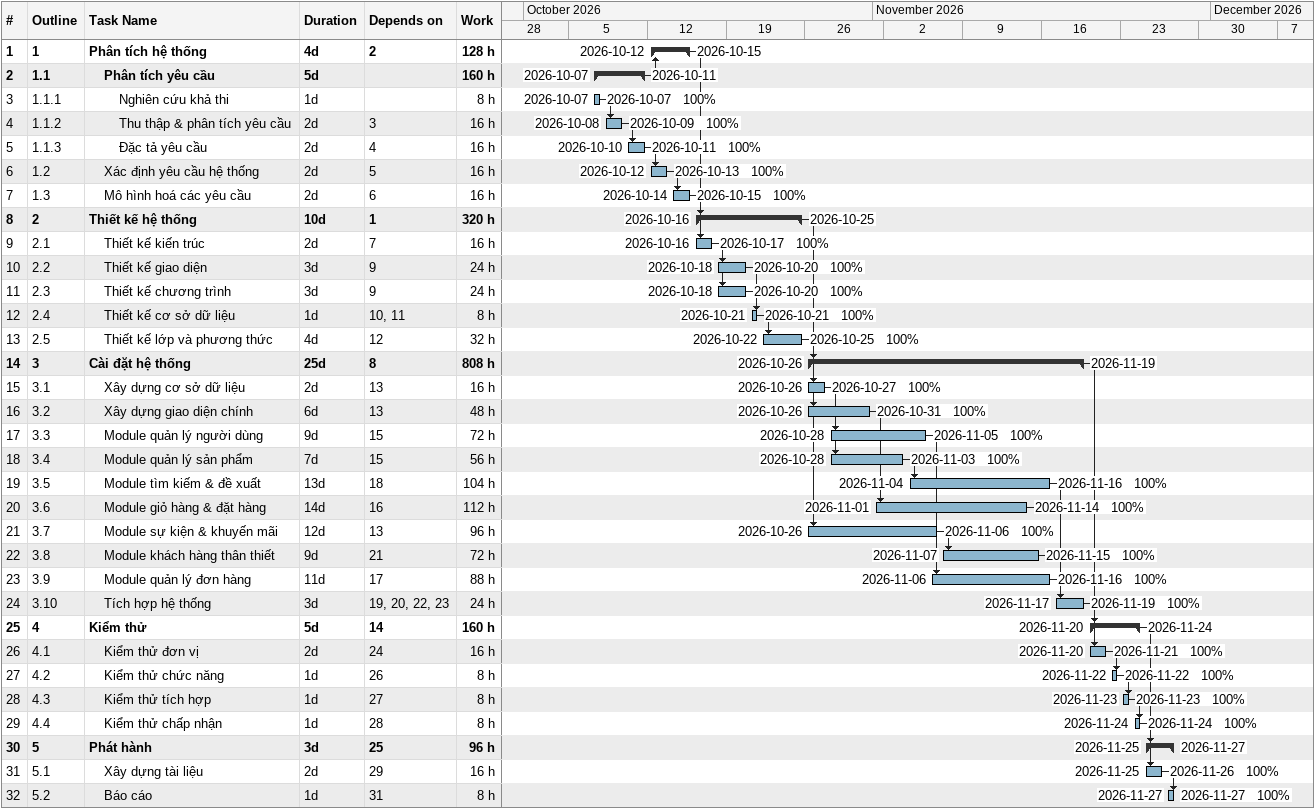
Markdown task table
| ID | WBS | Task | Duration | Start | Finish | Predecessors | Resources | Work (h) |
|---|---|---|---|---|---|---|---|---|
| 1 | 1 | **Phân tích hệ thống** | 4d | 2026-10-12 | 2026-10-15 | 2 |  | 128 |
| 2 | 1.1 | **Phân tích yêu cầu** | 5d | 2026-10-07 | 2026-10-11 |  |  | 160 |
| 3 | 1.1.1 | Nghiên cứu khả thi | 1d | 2026-10-07 | 2026-10-07 |  | 100% | 8 |
| 4 | 1.1.2 | Thu thập & phân tích yêu cầu | 2d | 2026-10-08 | 2026-10-09 | 3 | 100% | 16 |
| 5 | 1.1.3 | Đặc tả yêu cầu | 2d | 2026-10-10 | 2026-10-11 | 4 | 100% | 16 |
| 6 | 1.2 | Xác định yêu cầu hệ thống | 2d | 2026-10-12 | 2026-10-13 | 5 | 100% | 16 |
| 7 | 1.3 | Mô hình hoá các yêu cầu | 2d | 2026-10-14 | 2026-10-15 | 6 | 100% | 16 |
| 8 | 2 | **Thiết kế hệ thống** | 10d | 2026-10-16 | 2026-10-25 | 1 |  | 320 |
| 9 | 2.1 | Thiết kế kiến trúc | 2d | 2026-10-16 | 2026-10-17 | 7 | 100% | 16 |
| 10 | 2.2 | Thiết kế giao diện | 3d | 2026-10-18 | 2026-10-20 | 9 | 100% | 24 |
| 11 | 2.3 | Thiết kế chương trình | 3d | 2026-10-18 | 2026-10-20 | 9 | 100% | 24 |
| 12 | 2.4 | Thiết kế cơ sở dữ liệu | 1d | 2026-10-21 | 2026-10-21 | 10, 11 | 100% | 8 |
| 13 | 2.5 | Thiết kế lớp và phương thức | 4d | 2026-10-22 | 2026-10-25 | 12 | 100% | 32 |
| 14 | 3 | **Cài đặt hệ thống** | 25d | 2026-10-26 | 2026-11-19 | 8 |  | 808 |
| 15 | 3.1 | Xây dựng cơ sở dữ liệu | 2d | 2026-10-26 | 2026-10-27 | 13 | 100% | 16 |
| 16 | 3.2 | Xây dựng giao diện chính | 6d | 2026-10-26 | 2026-10-31 | 13 | 100% | 48 |
| 17 | 3.3 | Module quản lý người dùng | 9d | 2026-10-28 | 2026-11-05 | 15 | 100% | 72 |
| 18 | 3.4 | Module quản lý sản phẩm | 7d | 2026-10-28 | 2026-11-03 | 15 | 100% | 56 |
| 19 | 3.5 | Module tìm kiếm & đề xuất | 13d | 2026-11-04 | 2026-11-16 | 18 | 100% | 104 |
| 20 | 3.6 | Module giỏ hàng & đặt hàng | 14d | 2026-11-01 | 2026-11-14 | 16 | 100% | 112 |
| 21 | 3.7 | Module sự kiện & khuyến mãi | 12d | 2026-10-26 | 2026-11-06 | 13 | 100% | 96 |
| 22 | 3.8 | Module khách hàng thân thiết | 9d | 2026-11-07 | 2026-11-15 | 21 | 100% | 72 |
| 23 | 3.9 | Module quản lý đơn hàng | 11d | 2026-11-06 | 2026-11-16 | 17 | 100% | 88 |
| 24 | 3.10 | Tích hợp hệ thống | 3d | 2026-11-17 | 2026-11-19 | 19, 20, 22, 23 | 100% | 24 |
| 25 | 4 | **Kiểm thử** | 5d | 2026-11-20 | 2026-11-24 | 14 |  | 160 |
| 26 | 4.1 | Kiểm thử đơn vị | 2d | 2026-11-20 | 2026-11-21 | 24 | 100% | 16 |
| 27 | 4.2 | Kiểm thử chức năng | 1d | 2026-11-22 | 2026-11-22 | 26 | 100% | 8 |
| 28 | 4.3 | Kiểm thử tích hợp | 1d | 2026-11-23 | 2026-11-23 | 27 | 100% | 8 |
| 29 | 4.4 | Kiểm thử chấp nhận | 1d | 2026-11-24 | 2026-11-24 | 28 | 100% | 8 |
| 30 | 5 | **Phát hành** | 3d | 2026-11-25 | 2026-11-27 | 25 |  | 96 |
| 31 | 5.1 | Xây dựng tài liệu | 2d | 2026-11-25 | 2026-11-26 | 29 | 100% | 16 |
| 32 | 5.2 | Báo cáo | 1d | 2026-11-27 | 2026-11-27 | 31 | 100% | 8 |
